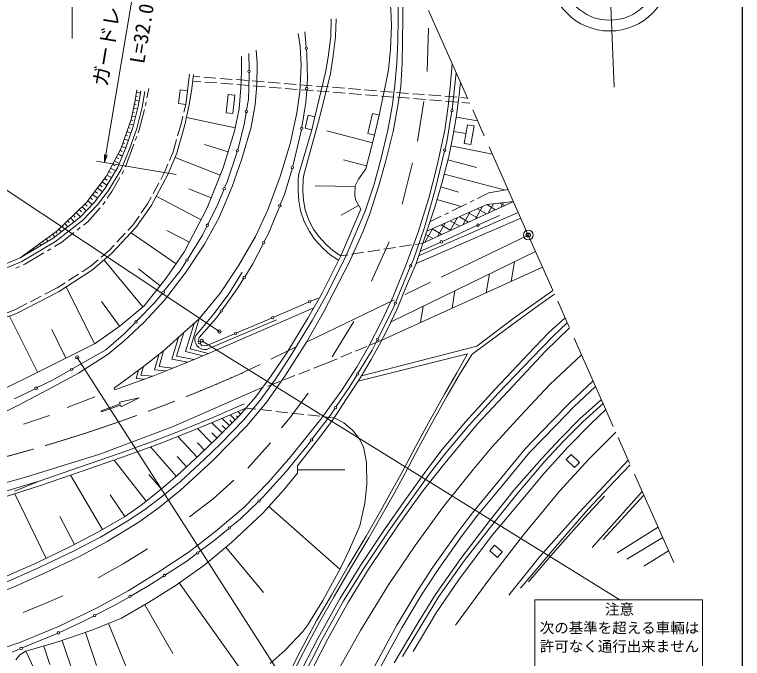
# Model space of a CAD drawing. Units: millimetres at full size, sheet at 1:1000; details may follow other scales. Extents: x 40000 to 680000, y 20000 to 380000.
# Drawn here: x 488580 to 579000, y 259225 to 339213 of the extents above; entities that cross this region are included whole.
import ezdxf
from ezdxf.enums import TextEntityAlignment as Align

# ---------------------------------------------------------------- set-up
doc = ezdxf.new("R2010")
doc.units = ezdxf.units.MM
doc.header["$LTSCALE"] = 1000
doc.header["$PDMODE"] = 32
doc.header["$PDSIZE"] = 500
doc.linetypes.add('CHAIN', pattern=[18.5, 12, -1.5, 3.5, -1.5])
for name, color, linetype, lineweight in [('M-BGD', 7, 'Continuous', 13), ('M-BMK', 2, 'CHAIN', 13), ('M-BMK-SRVR', 3, 'Continuous', 13), ('M-STR-HTXT', 7, 'Continuous', 13), ('M-STR-STRC', 7, 'Continuous', 13), ('M-TTL-BAND', 7, 'Continuous', 25)]:
    doc.layers.add(name, color=color, linetype=linetype, lineweight=lineweight)
doc.layers.add('M-OTRS', color=6, linetype='Continuous')
doc.styles.add('ＭＳ ゴシック', font='')
doc.styles.get('ＭＳ ゴシック').set_extended_font_data('MS Gothic')

# ---------------------------------------------------------------- blocks, each defined once
blk = doc.blocks.new('open_arrow')
at = {"color": 0, "linetype": 'Continuous', "lineweight": -2}
blk.add_lwpolyline([(7.5, 1.25), (0, 0), (7.5, -1.25)], dxfattribs=at)

msp = doc.modelspace()

# ---------------------------------------------------------------- linework, layer by layer
at = {"layer": 'M-BGD'}
for p, q in [((539832, 332157), (540003, 337524)), ((524810, 335168), (524635, 337081)), ((524900, 334199), (524838, 334869)), ((517706, 332304), (517663, 334387)), ((524962, 331224), (524900, 334199)), ((517720, 331601), (517712, 332004)), ((542927, 327437), (543447, 331979)), ((510729, 330950), (511725, 330871)), ((510776, 331548), (511610, 331482)), ((512108, 331443), (513604, 331324)), ((514102, 331284), (515597, 331165)), ((516096, 331126), (517591, 331007)), ((517625, 328701), (517720, 331601)), ((518089, 330967), (519585, 330848)), ((524889, 330175), (524962, 331224)), ((512223, 330832), (513718, 330713)), ((514217, 330673), (515712, 330554)), ((516210, 330515), (517706, 330396)), ((518204, 330356), (519699, 330237)), ((520083, 330809), (521578, 330690)), ((520198, 330198), (521693, 330079)), ((522077, 330650), (523572, 330531)), ((522192, 330039), (523687, 329920)), ((524071, 330492), (525566, 330373)), ((526064, 330333), (527560, 330214)), ((528058, 330175), (529553, 330056)), ((503697, 329555), (504220, 329455)), ((505021, 328874), (505248, 330023)), ((524185, 329881), (525681, 329762)), ((524759, 328295), (524869, 329876)), ((526179, 329722), (527674, 329603)), ((528173, 329564), (529668, 329445)), ((530052, 330016), (531547, 329897)), ((530166, 329405), (531662, 329286)), ((532045, 329858), (533541, 329739)), ((532160, 329247), (533655, 329128)), ((534039, 329699), (535534, 329580)), ((536033, 329541), (537528, 329422)), ((538026, 329382), (539522, 329263)), ((540020, 329224), (541515, 329105)), ((503508, 328573), (504044, 328470)), ((503603, 329064), (503871, 329013)), ((504828, 327893), (504925, 328383)), ((517403, 327323), (517625, 328701)), ((524260, 325220), (524759, 328295)), ((534154, 329088), (535649, 328969)), ((536148, 328930), (537643, 328811)), ((538141, 328771), (539637, 328652)), ((538639, 323471), (539440, 328394)), ((540135, 328613), (541630, 328494)), ((542014, 329065), (543509, 328946)), ((542129, 328454), (543624, 328335)), ((544008, 328907), (544841, 328840)), ((544122, 328296), (545118, 328216)), ((503320, 327591), (503847, 327490)), ((503414, 328082), (503678, 328032)), ((504074, 324910), (504725, 327404)), ((509610, 327095), (509837, 328056)), ((503132, 326609), (503606, 326518)), ((503226, 327100), (503463, 327055)), ((509268, 325647), (509495, 326608)), ((515988, 325135), (509949, 326429)), ((517148, 325743), (517355, 327027)), ((542265, 323387), (542873, 326962)), ((542873, 326962), (542893, 327139)), ((543434, 326474), (546099, 326008)), ((502864, 325648), (503348, 325479)), ((503030, 326120), (503271, 326035)), ((508838, 324153), (509268, 325647)), ((516347, 322538), (517148, 325743)), ((502533, 324705), (503043, 324526)), ((502699, 325176), (502954, 325087)), ((503927, 324514), (504074, 324910)), ((523155, 320381), (524183, 324743)), ((524183, 324743), (524212, 324924)), ((533048, 323261), (527365, 324764)), ((543122, 324690), (544640, 324424)), ((502202, 323761), (502713, 323582)), ((502368, 324233), (502623, 324143)), ((503579, 323576), (503753, 324045)), ((501871, 322817), (502375, 322640)), ((502037, 323289), (502289, 323201)), ((502360, 320295), (503405, 323107)), ((508269, 322179), (508699, 323673)), ((515111, 322176), (512161, 323091)), ((542057, 322516), (542265, 323387)), ((542788, 322909), (547938, 321867)), ((501447, 321914), (501967, 321641)), ((501680, 322357), (501939, 322220)), ((507822, 321099), (508269, 322179)), ((514973, 318436), (516221, 322163)), ((516316, 322447), (516347, 322538)), ((540840, 317428), (541987, 322224)), ((500982, 321029), (501587, 320711)), ((501215, 321471), (501517, 321313)), ((514125, 319252), (508514, 321464)), ((532296, 320420), (529455, 321171)), ((542407, 321147), (545963, 320218)), ((500517, 320143), (501149, 319812)), ((500750, 320586), (501066, 320420)), ((507183, 319557), (507630, 320637)), ((523145, 320347), (523155, 320381)), ((536736, 315672), (538014, 320805)), ((500052, 319258), (500635, 318952)), ((500285, 319701), (500576, 319548)), ((501923, 319400), (502174, 319832)), ((506737, 318727), (507183, 319557)), ((522095, 316845), (523059, 320060)), ((541951, 319401), (549563, 317414)), ((499472, 318446), (500066, 317997)), ((499773, 318845), (500070, 318621)), ((500668, 317240), (501672, 318967)), ((505792, 316965), (506501, 318287)), ((514676, 317726), (514973, 318436)), ((498869, 317648), (499494, 317176)), ((499170, 318047), (499483, 317811)), ((513018, 316447), (510213, 317553)), ((513695, 315383), (514560, 317449)), ((530878, 317873), (525927, 317935)), ((539485, 312754), (540840, 317428)), ((541518, 317817), (543738, 317162)), ((547486, 317054), (549890, 317471)), ((498266, 316850), (498880, 316387)), ((498567, 317249), (498874, 317017)), ((500104, 316412), (500668, 317240)), ((505110, 315694), (505555, 316524)), ((511751, 313715), (506181, 316633)), ((521588, 315601), (522095, 316845)), ((546072, 316358), (547486, 317054)), ((497335, 315677), (497583, 315419)), ((497663, 316053), (498234, 315621)), ((497965, 316452), (498250, 316236)), ((499540, 315586), (499822, 315999)), ((504328, 314580), (505110, 315694)), ((541053, 316241), (544042, 315360)), ((542931, 314813), (544726, 315696)), ((545174, 315917), (545623, 316137)), ((548322, 314968), (547228, 315600)), ((548071, 315705), (547400, 314543)), ((549434, 315481), (548882, 315800)), ((549309, 315849), (548973, 315268)), ((496613, 314985), (496877, 314710)), ((496974, 315331), (497469, 314815)), ((497663, 313462), (499225, 315199)), ((512599, 313180), (513695, 315383)), ((520132, 312031), (521475, 315323)), ((531319, 315499), (529168, 314274)), ((545173, 314686), (544253, 313093)), ((546727, 315377), (545827, 313818)), ((547210, 314455), (546098, 315097)), ((495530, 313947), (495993, 313464)), ((495891, 314293), (496123, 314052)), ((496252, 314639), (496780, 314089)), ((503258, 313057), (504040, 314171)), ((538761, 309231), (551159, 314613)), ((540171, 313455), (541585, 314151)), ((542034, 314372), (542483, 314592)), ((543619, 313995), (542680, 312368)), ((544985, 313430), (543839, 314092)), ((546098, 313943), (544968, 314595)), ((548806, 314267), (546285, 313116)), ((494447, 312909), (494607, 312743)), ((494808, 313255), (495199, 312847)), ((495169, 313601), (495365, 313397)), ((497141, 313051), (497663, 313462)), ((502645, 312400), (503258, 313057)), ((511920, 311815), (512465, 312912)), ((542066, 313304), (541107, 311643)), ((542761, 312405), (541579, 313087)), ((546012, 312992), (541736, 311041)), ((543873, 312918), (542709, 313590)), ((493715, 312230), (493844, 312053)), ((494086, 312563), (494406, 312231)), ((494458, 310943), (495962, 312125)), ((496355, 312434), (496748, 312743)), ((501279, 310939), (502303, 312035)), ((508643, 308260), (503059, 312111)), ((510292, 310930), (507507, 312389)), ((519605, 311014), (520132, 312031)), ((538129, 308805), (539485, 312754)), ((540512, 312613), (539533, 310918)), ((541649, 311893), (540450, 312585)), ((492100, 311050), (492183, 310937)), ((492504, 311345), (492724, 311044)), ((492908, 311640), (493017, 311490)), ((493311, 311935), (493570, 311581)), ((510093, 308859), (511920, 311815)), ((540537, 311380), (539654, 311890)), ((490889, 310165), (490999, 310014)), ((491293, 310460), (491348, 310385)), ((491697, 310755), (491861, 310529)), ((493524, 310386), (494458, 310943)), ((500325, 309916), (500938, 310573)), ((518170, 308245), (519467, 310748)), ((532920, 306099), (535095, 310964)), ((535921, 310288), (534438, 310060)), ((537898, 310592), (536415, 310364)), ((539290, 310806), (538392, 310668)), ((541463, 310916), (538941, 309766)), ((539424, 310867), (539330, 310922)), ((489850, 308196), (492235, 309618)), ((492665, 309874), (493094, 310130)), ((499336, 309069), (500325, 309916)), ((529991, 309376), (529092, 309238)), ((531967, 309680), (530485, 309452)), ((533944, 309984), (532462, 309756)), ((497968, 307896), (498956, 308744)), ((504517, 302887), (499695, 308718)), ((509173, 307369), (509935, 308604)), ((537852, 308133), (538129, 308805)), ((488724, 307718), (489185, 307913)), ((489645, 308109), (489850, 308196)), ((496964, 307252), (497968, 307896)), ((506654, 305515), (503995, 307620)), ((517184, 306643), (518170, 308245)), ((535947, 303510), (537738, 307855)), ((495281, 306171), (496543, 306981)), ((507137, 304837), (509173, 307369)), ((493856, 305256), (494860, 305901)), ((516253, 305130), (517027, 306388)), ((492337, 304464), (493856, 305256)), ((498505, 298303), (494989, 305389)), ((514366, 302517), (516253, 305130)), ((490564, 303539), (491894, 304232)), ((505967, 303382), (506949, 304603)), ((526305, 303983), (525385, 303592)), ((488602, 302515), (490121, 303308)), ((501596, 300483), (499399, 303564)), ((503774, 301145), (505967, 303382)), ((525109, 303474), (520785, 301633)), ((535605, 302683), (535832, 303233)), ((487442, 302096), (488602, 302515)), ((512665, 297124), (525744, 302767)), ((513650, 301527), (514190, 302274)), ((533763, 299014), (535605, 302683)), ((491419, 294787), (487962, 301753)), ((511501, 299076), (513650, 301527)), ((521101, 301269), (512415, 297622)), ((520509, 301516), (516184, 299675)), ((502170, 299509), (503564, 300930)), ((528046, 296712), (530736, 301082)), ((494962, 296545), (493204, 300088)), ((499919, 297562), (502170, 299509)), ((515908, 299557), (512363, 298048)), ((511407, 298598), (511501, 299076)), ((511428, 298575), (511407, 298598)), ((532791, 298186), (534201, 298777)), ((533012, 297518), (533628, 298746)), ((495804, 295223), (499919, 297562)), ((511843, 298110), (511628, 298351)), ((512363, 298048), (511843, 298110)), ((530946, 297414), (532330, 297993)), ((531271, 294685), (533012, 297518)), ((529101, 296641), (530485, 297221)), ((525742, 295277), (527230, 295858)), ((527230, 295858), (528640, 296448)), ((493375, 293842), (495543, 295075)), ((523879, 294550), (525277, 295096)), ((522016, 293823), (523414, 294369)), ((530229, 292989), (531114, 294429)), ((491396, 292868), (493375, 293842)), ((520063, 293061), (521550, 293641)), ((528532, 290503), (530229, 292989)), ((488566, 291476), (491127, 292736)), ((508289, 288044), (519434, 292933)), ((495121, 290390), (498542, 291739)), ((499328, 290004), (501684, 290840)), ((499378, 289863), (501734, 290698)), ((517325, 290329), (518571, 290190)), ((527814, 289453), (528362, 290255)), ((489702, 288317), (492933, 289398)), ((499378, 289863), (499328, 290004)), ((515974, 288855), (515350, 289476)), ((516327, 289210), (516157, 289379)), ((516668, 289574), (516306, 289889)), ((519068, 290134), (520559, 289968)), ((521056, 289912), (522546, 289746)), ((523043, 289691), (524534, 289524)), ((525031, 289469), (526522, 289302)), ((525555, 286488), (527814, 289453)), ((514366, 287238), (513086, 288511)), ((515269, 288146), (514361, 289049)), ((515621, 288501), (515309, 288811)), ((527019, 289247), (528265, 289108)), ((499188, 284610), (508289, 288044)), ((513080, 285971), (511325, 287797)), ((514817, 287692), (514363, 288144)), ((511246, 284225), (508870, 286812)), ((513729, 286598), (513089, 287235)), ((512167, 285094), (511290, 286007)), ((517568, 282876), (520362, 286016)), ((524870, 285589), (525373, 286249)), ((508656, 281853), (505487, 285507)), ((522336, 282453), (524870, 285589)), ((489801, 281690), (499188, 284610)), ((509953, 283037), (508765, 284331)), ((504936, 278763), (500936, 283869)), ((519469, 279295), (522336, 282453)), ((523711, 282658), (529591, 282658)), ((478954, 278771), (489801, 281690)), ((499502, 275235), (495541, 282006)), ((506829, 280268), (505244, 282096)), ((488565, 280004), (491441, 281169)), ((492524, 271654), (488595, 279689)), ((502298, 276877), (500449, 279542)), ((560329, 273001), (566544, 279970)), ((561684, 273982), (566754, 279498)), ((516624, 276533), (518842, 278687)), ((519058, 278896), (519469, 279295)), ((520165, 278085), (528985, 270307)), ((496042, 273389), (494223, 276864)), ((515381, 275513), (516624, 276533)), ((513383, 273874), (515149, 275323)), ((563444, 272331), (568520, 275521)), ((564628, 271552), (569091, 274236)), ((511448, 272427), (513383, 273874)), ((509966, 271319), (511208, 272248)), ((514841, 273055), (519509, 267400)), ((566731, 270672), (569824, 272584)), ((507323, 269606), (509966, 271319)), ((505127, 268183), (507072, 269443)), ((509019, 268607), (517542, 256675)), ((503058, 267002), (505127, 268183)), ((500941, 265794), (502797, 266853)), ((504749, 265880), (508228, 259835)), ((498661, 264623), (500941, 265794)), ((496735, 263634), (498394, 264486)), ((494151, 262467), (496735, 263634)), ((500254, 263564), (504102, 254189)), ((492871, 261889), (493878, 262343)), ((497396, 262452), (498764, 258334)), ((489542, 260533), (492871, 261889)), ((494493, 261458), (496481, 255653)), ((488281, 260019), (489264, 260420)), ((492200, 260756), (492969, 258474)), ((489965, 260113), (491640, 256609))]:
    msp.add_line(p, q, dxfattribs=at)
for points in [[(532133, 314802), (533256, 318163), (534081, 321200), (534954, 324846), (535515, 328039), (535826, 330438), (536060, 333180), (536184, 335907), (536216, 338726), (536184, 341717)], [(532736, 314579), (533851, 317972), (534702, 321024), (535595, 324676), (536177, 327919), (536544, 330279), (536728, 333164), (536784, 335890), (536816, 338726), (536784, 341724)], [(533885, 326731), (534680, 330501), (535012, 332339), (535282, 334915), (535412, 337813), (535303, 339900), (535116, 341536)], [(525897, 326523), (527221, 332025), (527533, 333902), (527864, 336497), (527927, 338684)], [(526480, 326382), (527810, 331906), (528127, 333815), (528463, 336450), (528527, 338667)], [(511521, 301416), (514156, 304649), (516445, 308083), (518506, 311661), (520023, 314952), (521568, 319102), (522856, 323309), (523629, 327001), (524001, 329605), (524201, 332868), (524058, 335272), (523829, 336846)], [(485722, 289040), (489080, 290681), (493278, 292914), (496521, 294669), (500204, 297035), (502188, 298695), (504630, 300946), (507206, 303713), (509896, 307262), (512167, 310696), (514017, 313997), (515601, 317870), (516784, 321171), (517967, 325235), (518463, 328059), (518692, 330501), (518730, 333191), (518597, 334775)], [(462817, 284660), (471165, 286364), (479694, 288968), (498611, 298355), (501702, 300559), (504679, 303020), (507398, 306455), (509687, 309775), (512521, 315184), (514495, 320192), (515898, 324714), (516499, 327519), (516670, 330123), (516785, 332070), (516756, 333987)], [(484545, 259628), (489219, 261217), (494056, 263203), (498753, 265470), (502702, 267643), (506488, 269980), (510273, 272480), (513592, 275051), (517073, 277995), (520181, 281150), (522915, 284304), (526608, 288955), (529225, 292553), (531141, 295498), (532590, 297998), (534225, 301176), (535674, 304261), (537263, 308280), (538665, 312042), (540044, 316412), (541096, 320478), (542030, 324871), (542451, 327839), (542708, 330176), (542954, 333089)], [(461581, 284415), (461233, 286258), (461214, 287937), (461767, 289521), (462740, 290818), (464477, 292078), (467358, 293451), (474074, 296332), (480351, 299004), (488803, 302056), (494108, 304823), (498267, 307494), (500671, 309555), (503647, 312741), (505536, 315431), (507635, 319343), (508742, 322014), (509753, 325525), (510287, 327986), (510593, 330027), (510802, 331764)], [(510063, 329741), (510097, 330094), (510306, 331824)], [(538449, 308303), (538994, 309923), (539789, 312291), (540770, 315282), (541689, 318398), (542515, 321560), (543060, 324256), (543465, 326655), (543824, 329225), (543958, 330829)], [(458690, 294923), (460331, 296392), (465997, 299216), (474221, 302688), (482826, 306294), (489275, 308985), (493396, 311446), (496735, 314041), (498509, 315910), (499845, 317628), (501371, 320184), (502440, 322798), (503279, 325202), (503928, 327816), (504271, 329743)], [(459023, 294550), (460614, 295974), (466206, 298761), (474415, 302227), (483019, 305833), (489500, 308537), (493679, 311032), (497071, 313669), (498889, 315584), (500258, 317345), (501820, 319960), (502907, 322621), (503759, 325059), (504417, 327712), (504764, 329656)], [(489275, 308985), (493814, 312302), (497496, 315832), (499976, 319114), (501770, 322529), (503048, 326173), (503506, 328291), (503754, 329855)], [(526480, 326382), (524501, 319319), (524423, 318774), (524398, 317359), (524471, 316137), (524698, 314968), (525103, 313753), (525724, 312558), (526328, 311693), (527338, 310587), (528147, 309861), (529092, 309238)], [(525490, 324894), (523913, 319446), (523824, 318822), (523798, 317347), (523874, 316062), (524116, 314815), (524549, 313518), (525210, 312246), (525859, 311318), (526915, 310160), (527779, 309384), (528823, 308697)], [(531582, 315039), (530972, 316109), (530863, 316685), (530878, 317916), (531315, 318773), (532203, 320066), (533304, 324228)], [(539290, 310806), (550547, 315993), (547251, 315610), (539789, 312291)], [(478082, 265687), (483526, 267306), (487821, 268842), (491621, 270516), (495888, 272560), (499245, 274305), (502587, 276272), (504721, 277697), (507001, 279410), (509216, 281267), (512117, 283955), (514187, 285908), (517034, 288840), (518970, 291132), (521001, 293908), (522911, 296867), (525546, 301202), (527305, 304302), (529637, 308986), (532133, 314802)], [(478237, 266405), (483340, 267877), (487593, 269435), (491363, 271086), (495600, 273158), (498934, 274903), (502237, 276835), (504324, 278283), (506552, 280028), (508780, 281960), (511646, 284593), (513671, 286540), (516522, 289407), (518501, 291681), (520464, 294314), (522406, 297191), (525028, 301506), (526775, 304584), (529092, 309238), (531582, 315039)], [(475007, 263871), (478736, 264806), (482121, 265803), (485517, 266935), (488820, 268254), (492466, 269895), (496651, 271889), (500099, 273769), (504025, 276163), (506564, 277985), (509213, 280120), (513216, 283804), (517493, 288174), (519923, 291118), (522171, 294307), (524843, 298525), (526912, 302158), (530200, 308514), (531898, 312303), (532736, 314579)], [(531688, 294345), (532887, 296370), (533916, 298239), (534866, 300031), (536128, 302664), (537281, 305499), (538449, 308303), (551476, 313901)], [(511093, 299361), (513395, 302083), (515182, 304538), (516861, 307228)], [(546020, 298006), (550636, 301530), (553860, 303805), (555451, 304949)], [(545414, 297007), (550918, 301090), (554119, 303401), (555656, 304487)], [(520835, 250518), (523699, 256737), (526285, 261785), (528980, 266645), (531535, 270774), (534604, 275385), (537050, 278828), (539667, 282489), (541708, 285168), (544605, 288627), (548251, 292615), (552426, 297086), (554950, 299719), (556967, 301535)], [(521335, 250288), (524194, 256497), (526770, 261526), (529455, 266367), (531998, 270477), (535057, 275073), (537498, 278509), (540109, 282162), (542168, 284760), (545041, 288208), (548668, 292166), (552859, 296565), (555386, 299186), (557237, 300927)], [(522421, 251208), (523886, 254469), (525797, 258332), (527510, 261656), (530050, 266241), (532410, 270120), (536242, 275799), (539350, 280098), (542061, 283533), (546103, 288382), (549889, 292448), (554551, 297391), (557517, 300298)], [(546020, 298006), (531688, 294345), (531247, 293654)], [(519324, 250257), (522035, 256083), (524102, 260175), (526148, 263997), (527945, 267103), (530022, 270675), (532244, 274425), (534082, 277603), (535412, 280002), (536762, 282442), (538424, 285589), (540002, 288477), (541976, 292049), (543502, 294687), (544847, 297050)], [(519687, 250088), (522395, 255909), (524457, 259991), (526497, 263803), (528291, 266902), (530367, 270473), (532589, 274223), (534431, 277406), (535762, 279808), (537114, 282252), (538776, 285400), (540353, 288284), (542324, 291852), (543849, 294488), (545414, 297007)], [(526771, 253777), (528570, 257399), (531538, 262704), (535020, 268382), (538338, 273243), (541867, 278103), (545605, 282730), (547872, 285488), (551424, 289367), (555093, 293246), (559010, 296934)], [(528265, 289108), (529814, 291488), (531247, 293654), (544847, 297050)], [(532503, 256768), (536071, 263371), (538548, 267484), (540636, 270677), (543627, 274899), (545465, 277314), (548565, 281084), (552008, 285259), (555342, 288702), (557570, 290976), (560451, 293691)], [(533651, 257467), (536679, 263023), (539141, 267111), (541215, 270283), (544191, 274485), (546014, 276879), (549106, 280639), (552530, 284792), (555844, 288213), (558060, 290476), (560752, 293013)], [(521731, 287859), (522837, 289176), (525070, 292190)], [(501684, 290840), (501609, 291052), (504065, 291605), (501809, 290486), (501734, 290698)], [(535748, 258666), (538729, 263695), (540871, 267185), (544026, 271648), (547625, 276368), (550639, 280177), (554098, 284056), (556411, 286557), (558818, 288971), (561472, 291392)], [(517107, 290834), (513338, 289207), (509887, 287808), (506485, 286456), (501683, 284708), (496662, 282980), (491637, 281227)], [(517325, 290329), (513550, 288699), (510092, 287297), (506680, 285942), (501867, 284189), (496842, 282460), (491818, 280708)], [(536783, 259447), (539157, 263436), (541289, 266909), (544429, 271352), (548009, 275916), (551036, 279692), (554468, 283720), (556772, 286210), (559164, 288610), (561686, 290910)], [(538114, 260081), (540965, 264880), (543722, 268946), (547804, 274367), (551714, 279056), (554456, 282343), (557338, 285506), (560189, 288419), (562016, 290166)], [(488734, 259038), (489248, 259693), (489965, 260113), (493704, 261188), (498300, 262762), (501867, 264226), (505232, 266158), (508644, 268339), (512242, 270909), (515545, 273635), (519401, 277219), (522018, 280186), (523711, 282243), (523711, 283157), (526910, 287262), (528265, 289108), (529504, 288500), (530547, 287581), (531389, 286568), (531934, 285525), (532308, 283562), (532339, 280835), (532090, 278499), (531482, 275694), (530205, 272750), (529052, 270429), (526886, 266441), (525017, 263387), (524394, 262577), (522183, 260245), (520329, 258594)], [(543371, 263346), (547613, 269165), (551784, 274598), (556270, 279996), (560021, 284062), (563275, 287331)], [(549961, 267096), (553817, 271899), (558689, 277332), (564814, 283867)], [(551433, 267938), (555815, 273125), (559846, 277752), (563106, 281257), (565068, 283294)], [(471379, 275986), (478769, 277725), (484541, 279127), (491637, 281227)], [(510317, 276802), (513268, 279041), (515812, 281382)], [(491818, 280708), (483227, 277992), (478730, 276029), (473717, 272587)], [(552430, 268732), (556029, 272907), (559378, 276693), (561871, 279388)], [(498971, 269247), (502074, 270964), (505089, 272847)], [(489660, 264922), (492483, 266092), (494595, 266983)]]:
    msp.add_lwpolyline(points, dxfattribs=at)
for points in [[(510063, 329741), (509837, 328056), (508928, 328178), (509154, 329863)], [(515125, 329284), (514879, 327020), (515684, 326933), (515930, 329197)], [(525490, 324894), (525897, 326523), (525068, 326730), (524661, 325102)], [(533304, 324228), (533885, 326731), (533045, 326926), (532464, 324423)], [(545257, 323061), (545662, 325377), (544832, 325522), (544427, 323206)], [(557115, 283935), (558140, 282938), (558749, 283564), (557724, 284561)], [(547605, 272586), (548560, 271765), (549168, 272473), (548212, 273293)]]:
    msp.add_lwpolyline(points, close=True, dxfattribs=at)
for centre in [(524824, 335019), (517709, 332154), (524879, 330026), (517379, 327175), (542910, 327288), (524236, 325072), (516269, 322305), (542022, 322370), (523102, 320204), (514618, 317587), (521531, 315462), (512532, 313046), (546148, 313054), (541599, 310979), (519536, 310881), (510014, 308731), (537795, 307994), (517106, 306516), (507043, 304720), (525247, 303533), (535889, 303371), (514278, 302396), (503669, 301037), (520647, 301574), (516046, 299616), (511528, 298463), (533696, 298880), (495674, 295149), (531192, 294557), (491261, 292802), (528447, 290379), (525464, 286368), (518950, 278791), (515265, 275418), (511328, 272337), (507197, 269525), (502927, 266927), (498528, 264554), (494015, 262405), (489403, 260476)]:
    msp.add_circle(centre, 150, dxfattribs=at)
msp.add_arc((512197, 298828), 1226, 154.25944, 280.28106, dxfattribs=at)
at = {"layer": 'M-BMK'}
for p, q in [((552397, 311826), (534330, 352509)), ((552397, 311826), (517237, 294853)), ((570464, 271144), (552397, 311826))]:
    msp.add_line(p, q, dxfattribs=at)
msp.add_arc((435583, 477425), 200000, 281.19892, 294.09627, dxfattribs=at)
at = {"layer": 'M-BMK-SRVR'}
msp.add_line((563071, 330181), (561703, 363185), dxfattribs=at)
for centre, radius in [((562512, 344672), 7501), ((562510, 344514), 6000), ((552397, 311826), 600)]:
    msp.add_circle(centre, radius, dxfattribs=at)
at = {"layer": 'M-OTRS'}
msp.add_point((552397, 311826), dxfattribs=at)
at = {"layer": 'M-STR-HTXT'}
for p, q in [((499754, 320831), (504942, 351550)), ((495727, 336218), (495727, 342218)), ((508661, 319327), (498768, 320998))]:
    msp.add_line(p, q, dxfattribs=at)
at = {"layer": 'M-STR-STRC'}
for p, q in [((514035, 299845), (476095, 325036)), ((535355, 301051), (553304, 309785)), ((550671, 308504), (550273, 306060)), ((534201, 298777), (554173, 307827)), ((547561, 306991), (547182, 304659)), ((543283, 304909), (542929, 302732)), ((539348, 302994), (539017, 300959)), ((511827, 298695), (563783, 266489)), ((496371, 296627), (526556, 249430)), ((553210, 266489), (574056, 266489)), ((553210, 266489), (553210, 233445)), ((574056, 266489), (574056, 233445))]:
    msp.add_line(p, q, dxfattribs=at)
for points in [[(511521, 301416), (509609, 299707), (507091, 297425), (504581, 295475), (500939, 292804), (501040, 292583), (505751, 294288), (508236, 295297), (510881, 296365), (512665, 297124)], [(511521, 301416), (510400, 297697), (512665, 297124)], [(510878, 300841), (509834, 297376), (511980, 296833)], [(509609, 299707), (508702, 296764), (510881, 296365)], [(508956, 299115), (508123, 296412), (510102, 296051)], [(506492, 296960), (505961, 295083), (507350, 294937)], [(507091, 297425), (506540, 295475), (508236, 295297)], [(503993, 295044), (503704, 294014), (504744, 293924)], [(504581, 295475), (504284, 294415), (505751, 294288)]]:
    msp.add_lwpolyline(points, dxfattribs=at)
for centre in [(514035, 299845), (511827, 298695), (496371, 296627)]:
    msp.add_circle(centre, 200, dxfattribs=at)
at = {"layer": 'M-TTL-BAND'}
msp.add_line((579000, 20000), (579000, 370000), dxfattribs=at)

# ---------------------------------------------------------------- block references
at = {"layer": 'M-STR-HTXT', "xscale": 133, "yscale": 133, "rotation": 80.4}
msp.add_blockref('open_arrow', (499754, 320831), dxfattribs=at)

# ---------------------------------------------------------------- texts
at = {"layer": 'M-STR-HTXT', "style": 'ＭＳ ゴシック'}
msp.add_text('ガードレール', height=1833, rotation=80.412, dxfattribs=at).set_placement((500433, 337730), align=Align.MIDDLE_CENTER)
msp.add_text('L=32.0', height=1833, rotation=80.412, dxfattribs=at).set_placement((505836, 336613), align=Align.BOTTOM_CENTER)
at = {"layer": 'M-STR-STRC', "style": 'ＭＳ ゴシック'}
for s, p in [('注意', (561920, 264271)), ('次の基準を超える車輛は', (553820, 261971)), ('許可なく通行出来ません', (553820, 259671))]:
    msp.add_text(s, height=1320, dxfattribs=at).set_placement(p, align=Align.BOTTOM_LEFT)

doc.saveas('drawing.dxf')
